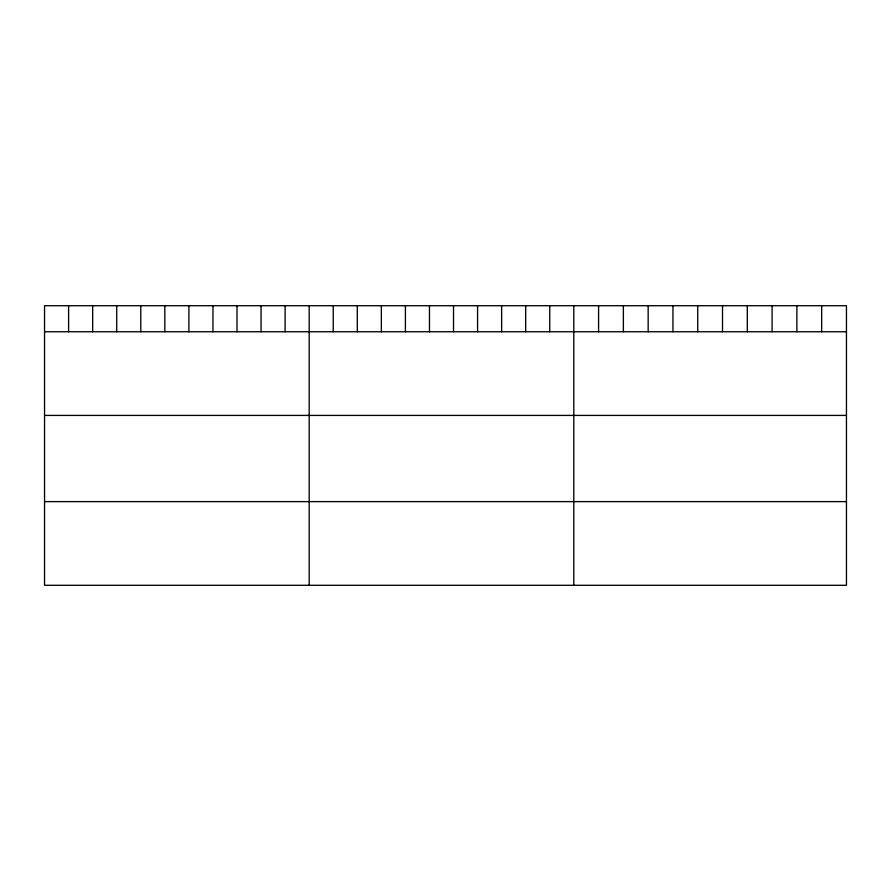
<?xml version="1.0" encoding="UTF-8"?>
<svg xmlns="http://www.w3.org/2000/svg" width="891" height="891" viewBox="0 0 891 891"><rect width="100%" height="100%" fill="white"/><g stroke="black" fill="none" stroke-linecap="round" stroke-linejoin="round"><path stroke-width="1.34" d="M846.45 331.753L846.45 585.287L44.55 585.287L44.55 305.713L846.45 305.713L846.45 331.753L44.55 331.753M44.55 415.418L846.45 415.418M44.55 501.622L846.45 501.622M821.669 305.713L821.669 331.753M796.877 305.713L796.877 331.753M772.096 305.713L772.096 331.753M747.304 305.713L747.304 331.753M722.523 305.713L722.523 331.753M697.731 305.713L697.731 331.753M672.95 305.713L672.95 331.753M648.158 305.713L648.158 331.753M623.377 305.713L623.377 331.753M598.585 305.713L598.585 331.753M573.804 305.713L573.804 585.287M549.747 305.713L549.747 331.753M525.69 305.713L525.69 331.753M501.633 305.713L501.633 331.753M477.576 305.713L477.576 331.753M453.519 305.713L453.519 331.753M429.462 305.713L429.462 331.753M405.405 305.713L405.405 331.753M381.348 305.713L381.348 331.753M357.291 305.713L357.291 331.753M333.234 305.713L333.234 331.753M309.177 305.713L309.177 585.287M285.12 305.713L285.12 331.753M261.063 305.713L261.063 331.753M237.006 305.713L237.006 331.753M212.949 305.713L212.949 331.753M188.892 305.713L188.892 331.753M164.835 305.713L164.835 331.753M140.778 305.713L140.778 331.753M116.721 305.713L116.721 331.753M92.664 305.713L92.664 331.753M68.607 305.713L68.607 331.753"/></g></svg>
